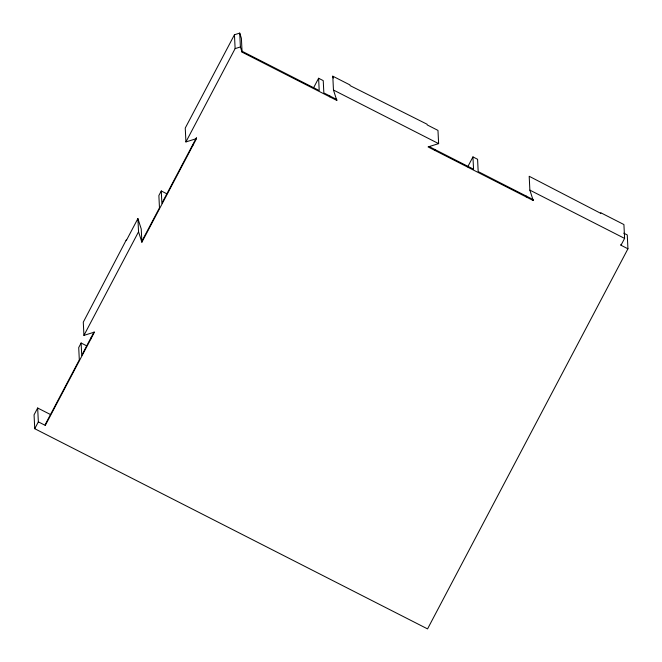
<?xml version="1.0" encoding="UTF-8"?>
<svg xmlns="http://www.w3.org/2000/svg" width="662" height="662" viewBox="0 0 662 662"><rect width="100%" height="100%" fill="white"/><g stroke="black" fill="none" stroke-linecap="round" stroke-linejoin="round"><path stroke-width="0.99" d="M50.56 414.577L37.668 408.007L34.06 414.851L34.738 428.711L427.553 628.9L627.94 248.796L627.262 234.944L623.786 233.173M313.358 88.212L318.604 78.257L323.238 80.623L323.842 92.92L336.759 99.507L336.809 100.425L242.077 52.149L241.398 38.297L239.727 33.1L234.447 34.755L185.252 128.064L185.931 141.925L196.498 138.615L196.448 137.696L161.876 203.267L161.28 190.97L166.791 193.776M196.498 138.615L141.883 242.201L141.238 228.978L137.895 218.584L126.285 240.62L126.252 239.983L83.288 322.171L83.933 335.394L94.492 332.092L45.297 425.401L38.346 421.86L37.668 408.007M34.738 428.711L38.346 421.86M83.933 335.394L138.54 231.808L137.895 218.584M185.931 141.925L235.126 48.607L234.447 34.755M86.631 345.821L81.12 343.007L78.712 347.575L79.316 359.871L45.256 424.483L45.297 425.401M161.28 190.97L158.872 195.538L159.468 207.835L141.842 241.282M93.996 332.026L81.724 355.312L81.12 343.007M467.703 166.874L472.949 156.919L477.583 159.277L478.187 171.582L533.167 199.601L533.216 200.528L428.057 146.931L438.625 143.629L437.971 130.406L427.156 124.886L427.122 124.257L350.024 85.58L349.991 84.951L332.787 76.18L333.466 90.04L336.809 100.425M627.94 248.796L620.989 245.254L624.597 238.411L623.918 224.55L600.748 212.742L600.782 213.371L529.195 176.274L529.873 190.135L533.216 200.528M235.126 48.607L240.405 46.961L239.727 33.1M333.466 90.04L438.625 143.629M529.873 190.135L624.597 238.411M242.035 51.231L319.208 90.562L318.604 78.257M428.885 146.451L473.553 169.215L472.949 156.919M332.787 76.18L333.391 78.066M240.405 46.961L242.077 52.149M138.54 231.808L141.883 242.201M620.948 244.336L620.989 245.254M526.216 196.06L526.265 196.978M434.967 149.554L435.008 150.473M329.808 95.965L329.85 96.884M192.841 144.539L192.882 145.466M145.45 234.431L145.491 235.358M90.835 338.017L90.884 338.944"/></g></svg>
